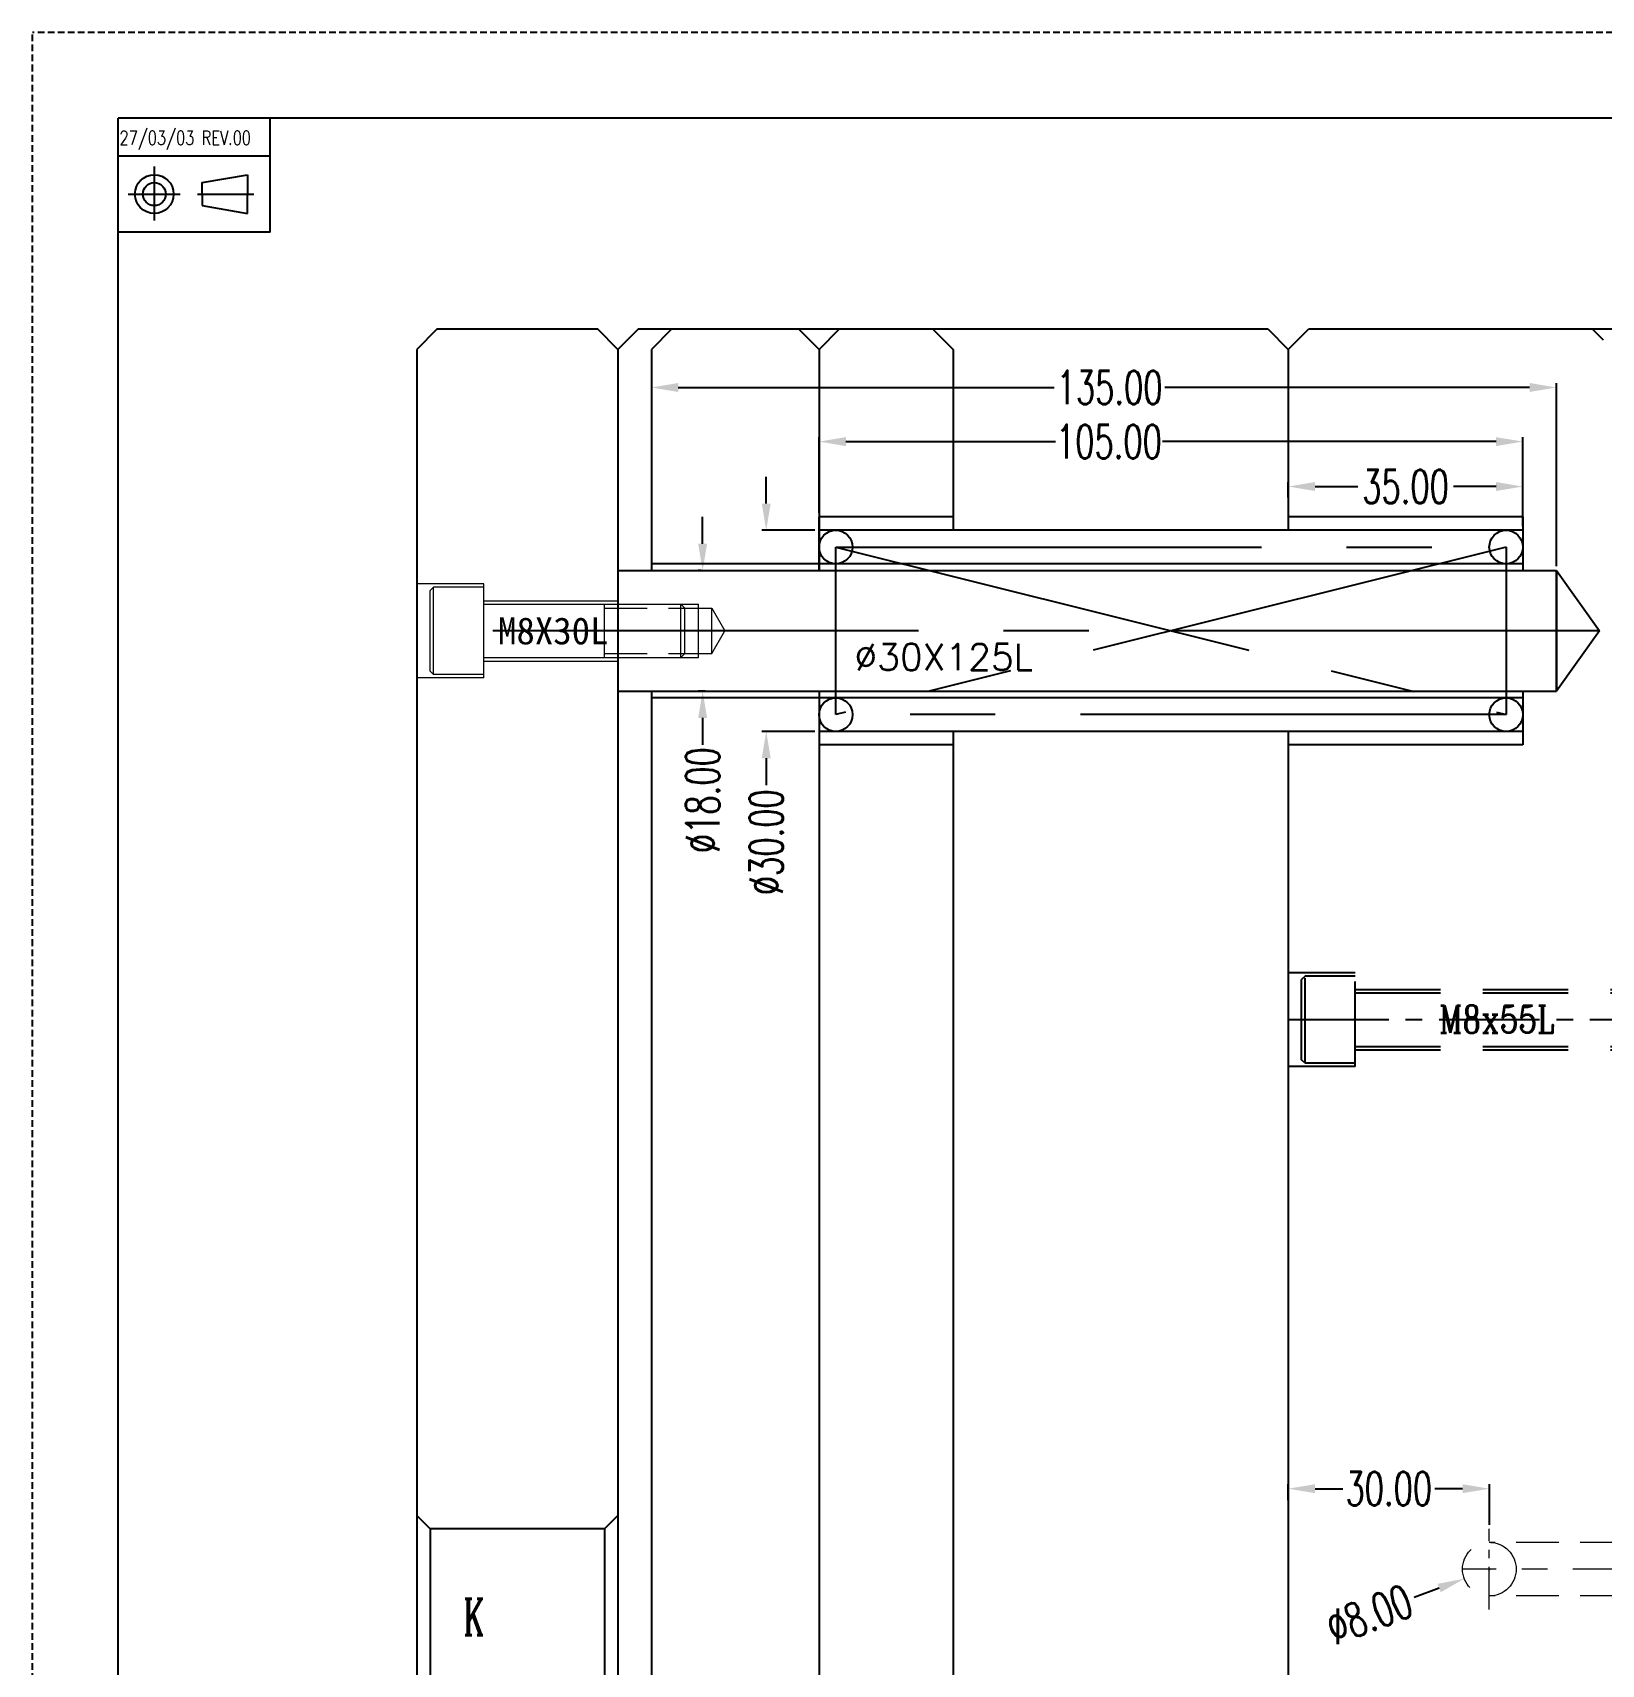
# Model space of a CAD drawing. Header units: inches. Extents: x 164842 to 166038, y -53074 to -52229.
# Drawn here: x 164842 to 165076.1, y -52472.1 to -52228.7 of the extents above; entities that cross this region are included whole.
import ezdxf

# ---------------------------------------------------------------- set-up
doc = ezdxf.new("R2010")
doc.units = ezdxf.units.IN
doc.header["$LTSCALE"] = 2
doc.header["$MEASUREMENT"] = 0
doc.header["$PDMODE"] = 3
doc.header["$PDSIZE"] = 0.3125
for name, pattern in [('ACAD_ISO02W100', [15, 12, -3]), ('CENTER', [50.8, 31.75, -6.35, 6.35, -6.35]), ('CENTER2', [1.125, 0.75, -0.125, 0.125, -0.125]), ('DASHED', [0.75, 0.5, -0.25]), ('HIDDEN', [9.525, 6.35, -3.175])]:
    doc.linetypes.add(name, pattern=pattern)
doc.layers.get('0').update_dxf_attribs({"linetype": 'CONTINUOUS'})
doc.layers.get('Defpoints').update_dxf_attribs({"linetype": 'CONTINUOUS'})
for name, color, linetype in [('A', 7, 'CONTINUOUS'), ('Layer3', 3, 'CONTINUOUS'), ('PIN', 4, 'CONTINUOUS'), ('SCREW', 52, 'HIDDEN'), ('SPRING', 160, 'CONTINUOUS'), ('文字', 1, 'CONTINUOUS')]:
    doc.layers.add(name, color=color, linetype=linetype)
for name, color, linetype, lineweight in [('dim', 3, 'CONTINUOUS', 15), ('WR', 122, 'HIDDEN', 18), ('螺絲', 42, 'ACAD_ISO02W100', 15)]:
    doc.layers.add(name, color=color, linetype=linetype, lineweight=lineweight)
doc.styles.add('ROMANC', font='romanc', dxfattribs={"width": 0.6, "height": 1})
doc.styles.add('ROMANS', font='ROMANS.shx', dxfattribs={"height": 5, "bigfont": 'chineset.shx'})
doc.styles.get("Standard").update_dxf_attribs({"font": 'txt.shx', "width": 0.67})
doc.styles.add('style1', font='mingliu.ttc', dxfattribs={"width": 0.75})
doc.styles.add('txt', font='txt.shx', dxfattribs={"width": 0.75, "height": 3.2})
doc.dimstyles.new('2.00', dxfattribs={"dimtxt": 5, "dimasz": 4, "dimexe": 0.666, "dimexo": 0.626, "dimgap": 1, "dimtad": 0, "dimzin": 0, "dimdsep": 46, "dimtxsty": 'Standard', "dimcen": 0.09, "dimclrd": 3, "dimclre": 3, "dimclrt": 7, "dimazin": 0, "dimtfac": 1, "dimtofl": 0, "dimtmove": 0, "dimatfit": 0, "dimfxl": 0, "dimtolj": 1, "dimtzin": 0, "dimarcsym": 0})

# ---------------------------------------------------------------- blocks, each defined once
blk = doc.blocks.new('*D35781')
at = {"layer": 'Defpoints', "color": 0}
for p in [(164942.37, -52308.94), (164941.97, -52326.94), (164942.97, -52326.94)]:
    blk.add_point(p, dxfattribs=at)
at = {"layer": 'dim', "color": 3, "linetype": 'ByBlock', "lineweight": -2}
for p, q in [((164941.97, -52304.94), (164941.97, -52300.94)), ((164941.74, -52308.94), (164941.31, -52308.94)), ((164942.35, -52326.94), (164941.31, -52326.94)), ((164941.97, -52330.94), (164941.97, -52334.94))]:
    blk.add_line(p, q, dxfattribs=at)
at = {"layer": 'dim', "color": 3, "linetype": 'ByBlock'}
for points in [[(164941.31, -52304.94), (164942.64, -52304.94), (164941.97, -52308.94)], [(164942.64, -52330.94), (164941.31, -52330.94), (164941.97, -52326.94)]]:
    blk.add_solid(points, dxfattribs=at)
at = {"layer": 'dim', "color": 7, "linetype": 'ByBlock', "insert": (164941.97, -52343.2), "char_height": 5, "attachment_point": 5, "rotation": 90}
blk.add_mtext('%%c18.00', dxfattribs=at)
blk = doc.blocks.new('*D35782')
at = {"layer": 'Defpoints', "color": 0}
for p in [(164959.34, -52302.94), (164951.46, -52332.94), (164959.34, -52332.94)]:
    blk.add_point(p, dxfattribs=at)
at = {"layer": 'dim', "color": 3, "linetype": 'ByBlock', "lineweight": -2}
for p, q in [((164951.46, -52298.94), (164951.46, -52294.94)), ((164958.71, -52302.94), (164950.79, -52302.94)), ((164958.71, -52332.94), (164950.79, -52332.94)), ((164951.46, -52336.94), (164951.46, -52340.94))]:
    blk.add_line(p, q, dxfattribs=at)
at = {"layer": 'dim', "color": 3, "linetype": 'ByBlock'}
for points in [[(164950.79, -52298.94), (164952.13, -52298.94), (164951.46, -52302.94)], [(164952.13, -52336.94), (164950.79, -52336.94), (164951.46, -52332.94)]]:
    blk.add_solid(points, dxfattribs=at)
at = {"layer": 'dim', "color": 7, "linetype": 'ByBlock', "insert": (164951.46, -52349.48), "char_height": 5, "attachment_point": 5, "rotation": 90}
blk.add_mtext('%%c30.00', dxfattribs=at)
blk = doc.blocks.new('*D35783')
at = {"layer": 'Defpoints', "color": 0}
for p in [(165064.34, -52289.7), (164959.34, -52300.94), (165064.34, -52302.94)]:
    blk.add_point(p, dxfattribs=at)
at = {"layer": 'dim', "color": 3, "linetype": 'ByBlock', "lineweight": -2}
for p, q in [((164959.34, -52300.31), (164959.34, -52289.04)), ((165064.34, -52302.31), (165064.34, -52289.04)), ((164963.34, -52289.7), (164994.61, -52289.7)), ((165060.34, -52289.7), (165010.57, -52289.7))]:
    blk.add_line(p, q, dxfattribs=at)
at = {"layer": 'dim', "color": 3, "linetype": 'ByBlock'}
for points in [[(164963.34, -52289.04), (164963.34, -52290.37), (164959.34, -52289.7)], [(165060.34, -52290.37), (165060.34, -52289.04), (165064.34, -52289.7)]]:
    blk.add_solid(points, dxfattribs=at)
at = {"layer": 'dim', "color": 7, "linetype": 'ByBlock', "insert": (165002.59, -52289.7), "char_height": 5, "attachment_point": 5}
blk.add_mtext('\\A1;105.00', dxfattribs=at)
blk = doc.blocks.new('*D35784')
at = {"layer": 'Defpoints', "color": 0}
for p in [(164934.34, -52280.69), (164934.34, -52281.63), (165069.34, -52308.94)]:
    blk.add_point(p, dxfattribs=at)
at = {"layer": 'dim', "color": 3, "linetype": 'ByBlock', "lineweight": -2}
for p, q in [((164934.34, -52281.32), (164934.34, -52282.29)), ((164938.34, -52281.63), (164994.43, -52281.63)), ((165065.34, -52281.63), (165010.95, -52281.63)), ((165069.34, -52308.31), (165069.34, -52280.96))]:
    blk.add_line(p, q, dxfattribs=at)
at = {"layer": 'dim', "color": 3, "linetype": 'ByBlock'}
for points in [[(164938.34, -52280.96), (164938.34, -52282.3), (164934.34, -52281.63)], [(165065.34, -52282.3), (165065.34, -52280.96), (165069.34, -52281.63)]]:
    blk.add_solid(points, dxfattribs=at)
at = {"layer": 'dim', "color": 7, "linetype": 'ByBlock', "insert": (165002.69, -52281.63), "char_height": 5, "attachment_point": 5}
blk.add_mtext('\\A1;135.00', dxfattribs=at)
blk = doc.blocks.new('*D35785')
at = {"layer": 'Defpoints', "color": 0}
for p in [(165029.34, -52296.41), (165029.34, -52298.66), (165064.34, -52300.94)]:
    blk.add_point(p, dxfattribs=at)
at = {"layer": 'dim', "color": 3, "linetype": 'ByBlock', "lineweight": -2}
for p, q in [((165029.34, -52298.03), (165029.34, -52295.74)), ((165033.34, -52296.41), (165039.7, -52296.41)), ((165060.34, -52296.41), (165053.98, -52296.41)), ((165064.34, -52300.31), (165064.34, -52295.74))]:
    blk.add_line(p, q, dxfattribs=at)
at = {"layer": 'dim', "color": 3, "linetype": 'ByBlock'}
for points in [[(165033.34, -52295.74), (165033.34, -52297.07), (165029.34, -52296.41)], [(165060.34, -52297.07), (165060.34, -52295.74), (165064.34, -52296.41)]]:
    blk.add_solid(points, dxfattribs=at)
at = {"layer": 'dim', "color": 7, "linetype": 'ByBlock', "insert": (165046.84, -52296.41), "char_height": 5, "attachment_point": 5}
blk.add_mtext('\\A1;35.00', dxfattribs=at)
blk = doc.blocks.new('*D37349')
at = {"layer": 'Defpoints', "color": 0}
for p in [(165029.34, -52445.93), (165029.34, -52448.25), (165059.34, -52451.94)]:
    blk.add_point(p, dxfattribs=at)
at = {"layer": 'dim', "color": 3, "linetype": 'ByBlock', "lineweight": -2}
for p, q in [((165029.34, -52447.62), (165029.34, -52445.26)), ((165033.34, -52445.93), (165037.48, -52445.93)), ((165055.34, -52445.93), (165051.2, -52445.93)), ((165059.34, -52451.31), (165059.34, -52445.26))]:
    blk.add_line(p, q, dxfattribs=at)
at = {"layer": 'dim', "color": 3, "linetype": 'ByBlock'}
for points in [[(165033.34, -52445.26), (165033.34, -52446.6), (165029.34, -52445.93)], [(165055.34, -52446.6), (165055.34, -52445.26), (165059.34, -52445.93)]]:
    blk.add_solid(points, dxfattribs=at)
at = {"layer": 'dim', "color": 7, "linetype": 'ByBlock', "insert": (165044.34, -52445.93), "char_height": 5, "attachment_point": 5}
blk.add_mtext('\\A1;30.00', dxfattribs=at)
blk = doc.blocks.new('*D37350')
at = {"layer": 'Defpoints', "color": 0}
for p in [(165063.08, -52456.53), (165055.6, -52459.35)]:
    blk.add_point(p, dxfattribs=at)
at = {"layer": 'dim', "color": 3, "linetype": 'ByBlock', "lineweight": -2}
for p, q in [((165059.25, -52457.94), (165059.43, -52457.94)), ((165059.34, -52458.03), (165059.34, -52457.85)), ((165051.85, -52460.76), (165048.11, -52462.17))]:
    blk.add_line(p, q, dxfattribs=at)
at = {"layer": 'dim', "color": 3, "linetype": 'ByBlock'}
blk.add_solid([(165052.09, -52461.38), (165051.62, -52460.13), (165055.6, -52459.35)], dxfattribs=at)
at = {"layer": 'dim', "color": 7, "linetype": 'ByBlock', "insert": (165041.43, -52464.69), "char_height": 5, "attachment_point": 5, "rotation": 20.6353}
blk.add_mtext('\\A1;%%c8.00', dxfattribs=at)

msp = doc.modelspace()

# ---------------------------------------------------------------- linework, layer by layer
at = {"linetype": 'Continuous'}
for p, q in [((164902.339, -52272.939), (164899.339, -52275.939)), ((164926.339, -52272.939), (164902.339, -52272.939)), ((164929.339, -52275.939), (164926.339, -52272.939)), ((164932.339, -52272.939), (164929.339, -52275.939)), ((165026.339, -52272.939), (164932.339, -52272.939)), ((164937.339, -52272.939), (164934.339, -52275.939)), ((164956.339, -52272.939), (164937.339, -52272.939)), ((164959.339, -52275.939), (164956.339, -52272.939)), ((164962.339, -52272.939), (164959.339, -52275.939)), ((164976.339, -52272.939), (164962.339, -52272.939)), ((164976.339, -52272.939), (164979.339, -52275.939)), ((165026.339, -52272.939), (165029.339, -52275.939)), ((165029.339, -52275.939), (165032.339, -52272.939)), ((165136.339, -52272.939), (165032.339, -52272.939)), ((164899.339, -52275.939), (164899.339, -52669.939)), ((164929.339, -52275.939), (164929.339, -52594.939)), ((164934.339, -52275.939), (164934.339, -52308.939)), ((164959.339, -52275.939), (164959.339, -52308.939)), ((164979.339, -52275.939), (164979.339, -52302.939)), ((165029.339, -52275.939), (165029.339, -52302.939)), ((164934.339, -52326.939), (164934.339, -52594.939)), ((164959.339, -52326.939), (164959.339, -52590.189)), ((164979.339, -52332.939), (164979.339, -52594.939)), ((165029.339, -52332.939), (165029.339, -52594.939))]:
    msp.add_line(p, q, dxfattribs=at)
at = {"color": 8, "linetype": 'HIDDEN', "ltscale": 0.8}
for p, q in [((165074.739, -52272.939), (165076.339, -52274.539)), ((165093.939, -52272.939), (165074.739, -52272.939))]:
    msp.add_line(p, q, dxfattribs=at)
at = {"linetype": 'HIDDEN'}
for p, q in [((165039.339, -52368.939), (165029.339, -52368.939)), ((165039.339, -52382.939), (165039.339, -52368.939)), ((165039.339, -52371.439), (165084.339, -52371.439)), ((165039.339, -52380.439), (165084.339, -52380.439)), ((165039.339, -52382.939), (165029.339, -52382.939))]:
    msp.add_line(p, q, dxfattribs=at)
at = {"color": 8, "linetype": 'Continuous'}
for p, q in [((164899.339, -52449.939), (164901.339, -52451.939)), ((164901.339, -52451.939), (164901.339, -52493.939)), ((164927.339, -52451.939), (164901.339, -52451.939)), ((164929.339, -52449.939), (164927.339, -52451.939)), ((164927.339, -52451.939), (164927.339, -52493.939))]:
    msp.add_line(p, q, dxfattribs=at)
at = {"layer": 'A', "linetype": 'DASHED'}
for p in [(166037.767, -52228.685), (164842.016, -53074.46)]:
    msp.add_line(p, (164842.016, -52228.685), dxfattribs=at)
at = {"layer": 'A'}
for p, q in [((164854.788, -53061.688), (164854.788, -52241.457)), ((166024.995, -52241.457), (164854.788, -52241.457)), ((164877.452, -52258.455), (164877.452, -52241.457)), ((164877.452, -52247.105), (164854.788, -52247.105)), ((164860.166, -52248.65), (164860.166, -52256.727)), ((164867.284, -52251.066), (164874.082, -52249.893)), ((164874.082, -52249.893), (164874.082, -52252.78)), ((164867.284, -52252.78), (164867.284, -52251.066)), ((164856.283, -52252.78), (164864.05, -52252.78)), ((164866.594, -52252.78), (164875.036, -52252.78)), ((164867.284, -52252.78), (164867.284, -52254.494)), ((164867.284, -52254.494), (164874.082, -52255.667)), ((164874.082, -52255.667), (164874.082, -52252.78)), ((164877.452, -52258.455), (164854.788, -52258.455))]:
    msp.add_line(p, q, dxfattribs=at)
for radius in [2.887, 1.714]:
    msp.add_circle((164860.166, -52252.78), radius, dxfattribs=at)
at = {"layer": 'PIN'}
for p, q in [((164929.339, -52308.939), (165069.339, -52308.939)), ((165069.339, -52326.939), (165069.339, -52308.939)), ((165069.339, -52308.939), (165069.339, -52317.94)), ((165069.339, -52308.939), (165075.767, -52317.939)), ((165069.339, -52317.939), (165069.339, -52326.939)), ((165075.767, -52317.939), (165069.339, -52326.939)), ((164929.339, -52326.939), (165069.339, -52326.939))]:
    msp.add_line(p, q, dxfattribs=at)
at = {"layer": 'SCREW'}
for p, q in [((165031.839, -52369.439), (165031.339, -52369.939)), ((165031.839, -52382.439), (165031.839, -52369.439)), ((165039.339, -52369.439), (165031.839, -52369.439)), ((165031.339, -52381.939), (165031.339, -52369.939)), ((165039.339, -52371.939), (165095.839, -52371.939)), ((165039.339, -52379.939), (165095.839, -52379.939)), ((165031.839, -52382.439), (165031.339, -52381.939)), ((165039.339, -52382.439), (165031.839, -52382.439))]:
    msp.add_line(p, q, dxfattribs=at)
at = {"layer": 'SCREW', "linetype": 'CENTER2', "ltscale": 10}
msp.add_line((165029.339, -52375.939), (165099.288, -52375.939), dxfattribs=at)
at = {"layer": 'SPRING', "ltscale": 5}
for p, q in [((164979.339, -52300.939), (164959.339, -52300.939)), ((165064.339, -52300.939), (165029.339, -52300.939)), ((165064.339, -52300.939), (165064.339, -52308.939)), ((164959.339, -52307.939), (164934.339, -52307.939)), ((165064.339, -52326.939), (165064.339, -52334.939)), ((164979.339, -52334.939), (164959.339, -52334.939)), ((165064.339, -52334.939), (165029.339, -52334.939))]:
    msp.add_line(p, q, dxfattribs=at)
at = {"layer": 'SPRING', "linetype": 'CENTER'}
for p, q in [((164959.339, -52308.939), (164959.339, -52300.939)), ((164961.839, -52330.439), (164961.839, -52305.439)), ((164961.839, -52305.439), (165061.839, -52330.439)), ((165061.839, -52305.439), (164961.839, -52330.439)), ((164961.839, -52305.439), (165061.839, -52305.439)), ((165061.839, -52305.439), (165061.839, -52330.439)), ((165075.767, -52317.939), (164899.339, -52317.939)), ((164959.339, -52326.94), (164959.339, -52334.939)), ((165061.839, -52330.439), (164961.839, -52330.439))]:
    msp.add_line(p, q, dxfattribs=at)
at = {"layer": 'SPRING', "linetype": 'Continuous', "ltscale": 5}
for p, q in [((165064.339, -52302.939), (164959.339, -52302.939)), ((165064.339, -52307.939), (164959.339, -52307.939)), ((165064.339, -52327.939), (164934.339, -52327.939)), ((165064.339, -52332.939), (164959.339, -52332.939))]:
    msp.add_line(p, q, dxfattribs=at)
at = {"layer": 'SPRING'}
for centre in [(164961.839, -52305.439), (165061.839, -52305.439), (164961.839, -52330.439), (165061.839, -52330.439)]:
    msp.add_circle(centre, 2.5, dxfattribs=at)
at = {"layer": 'WR', "linetype": 'CENTER', "ltscale": 0.1}
msp.add_line((165059.339, -52463.939), (165059.339, -52451.939), dxfattribs=at)
at = {"layer": 'WR', "linetype": 'HIDDEN', "ltscale": 0.5}
for p, q in [((165117.339, -52453.939), (165059.339, -52453.939)), ((165117.339, -52461.939), (165059.339, -52461.939))]:
    msp.add_line(p, q, dxfattribs=at)
at = {"layer": 'WR', "linetype": 'CENTER', "ltscale": 0.3}
msp.add_line((165121.339, -52457.939), (165055.339, -52457.939), dxfattribs=at)
at = {"layer": 'WR', "linetype": 'HIDDEN', "ltscale": 0.5}
msp.add_circle((165059.339, -52457.939), 4, dxfattribs=at)
at = {"layer": '螺絲', "linetype": 'Continuous'}
for p, q in [((164909.339, -52310.939), (164899.339, -52310.939)), ((164909.339, -52324.939), (164909.339, -52310.939)), ((164901.839, -52311.439), (164901.339, -52311.939)), ((164901.339, -52323.939), (164901.339, -52311.939)), ((164909.339, -52311.439), (164901.839, -52311.439)), ((164901.839, -52324.439), (164901.839, -52311.439)), ((164909.339, -52313.439), (164929.339, -52313.439)), ((164909.339, -52313.939), (164938.714, -52313.939)), ((164927.339, -52321.939), (164927.339, -52313.939)), ((164938.714, -52321.939), (164938.714, -52313.939)), ((164939.339, -52314.564), (164938.714, -52313.939)), ((164939.339, -52314.564), (164943.339, -52314.564)), ((164939.339, -52321.314), (164939.339, -52314.564)), ((164941.339, -52321.939), (164941.339, -52313.939)), ((164943.339, -52314.564), (164945.288, -52317.939)), ((164943.339, -52321.314), (164943.339, -52314.564)), ((164943.339, -52321.314), (164945.288, -52317.939)), ((164909.339, -52321.939), (164938.714, -52321.939)), ((164909.339, -52322.439), (164929.339, -52322.439)), ((164939.339, -52321.314), (164938.714, -52321.939)), ((164939.339, -52321.314), (164943.339, -52321.314)), ((164909.339, -52324.939), (164899.339, -52324.939)), ((164901.839, -52324.439), (164901.339, -52323.939)), ((164909.339, -52324.439), (164901.839, -52324.439))]:
    msp.add_line(p, q, dxfattribs=at)
at = {"layer": '螺絲', "linetype": 'HIDDEN', "ltscale": 0.5}
for p, q in [((164927.339, -52314.564), (164939.339, -52314.564)), ((164938.714, -52313.939), (164941.339, -52313.939)), ((164927.339, -52321.314), (164939.339, -52321.314)), ((164938.714, -52321.939), (164941.339, -52321.939))]:
    msp.add_line(p, q, dxfattribs=at)

# ---------------------------------------------------------------- texts
at = {"color": 8, "linetype": 'Continuous', "style": 'ROMANC', "width": 0.6}
msp.add_text('K', height=5.4, dxfattribs=at).set_placement((164906.269, -52467.759))
at = {"layer": 'A', "style": 'ROMANS', "width": 0.75}
msp.add_text('27/03/03 REV.00', height=2.11868, dxfattribs=at).set_placement((164854.976, -52245.444))
at = {"layer": 'Layer3', "style": 'ROMANC', "width": 0.8}
msp.add_text('M8x55L', height=4.0648, rotation=720, dxfattribs=at).set_placement((165051.834, -52377.907))
at = {"layer": '文字', "style": 'style1'}
msp.add_text('M8X30L', height=4.0352, dxfattribs=at).set_placement((164911.453, -52319.957))
at = {"layer": '文字', "linetype": 'Continuous', "style": 'txt'}
msp.add_text('%%C30X125L', height=3.96, dxfattribs=at).set_placement((164964.625, -52323.82))

# ---------------------------------------------------------------- dimensions: what is measured, and where the dimension line sits
at = {"layer": 'dim', "linetype": 'ByBlock'}
for base, p1, p2, picture, middle in [((164934.339, -52281.629), (165069.339, -52308.939), (164934.339, -52280.694), '*D35784', (165002.693, -52281.629)), ((165064.339, -52289.704), (164959.339, -52300.939), (165064.339, -52302.939), '*D35783', (165002.587, -52289.704))]:
    dim = msp.add_linear_dim(base=base, p1=p1, p2=p2, dimstyle='2.00', dxfattribs=at)
    dim.commit()
    dim.dimension.update_dxf_attribs({"geometry": picture, "text_midpoint": middle, "dimtype": 160})
for base, p1, p2, picture, middle in [((165029.339, -52296.408), (165064.339, -52300.939), (165029.339, -52298.657), '*D35785', (165046.839, -52296.408)), ((165029.339, -52445.93), (165059.339, -52451.939), (165029.339, -52448.247), '*D37349', (165044.339, -52445.93))]:
    dim = msp.add_linear_dim(base=base, p1=p1, p2=p2, dimstyle='2.00', dxfattribs=at)
    dim.commit()
    dim.dimension.update_dxf_attribs({"geometry": picture, "text_midpoint": middle})
for base, p1, p2, angle, picture, middle in [((164951.459, -52332.939), (164959.339, -52302.939), (164959.339, -52332.939), 270, '*D35782', (164951.459, -52349.477)), ((164941.973, -52326.939), (164942.367, -52308.939), (164942.972, -52326.939), 90, '*D35781', (164941.973, -52343.198))]:
    dim = msp.add_linear_dim(base=base, p1=p1, p2=p2, angle=angle, text='%%c<>', dimstyle='2.00', dxfattribs=at)
    dim.commit()
    dim.dimension.update_dxf_attribs({"geometry": picture, "text_midpoint": middle, "dimtype": 160})
dim = msp.add_diameter_dim_2p(p1=(165063.082, -52456.53), p2=(165055.596, -52459.349), dimstyle='2.00', dxfattribs=at)
dim.commit()
dim.dimension.update_dxf_attribs({"geometry": '*D37350', "text_midpoint": (165041.426, -52464.685)})

doc.saveas('drawing.dxf')
